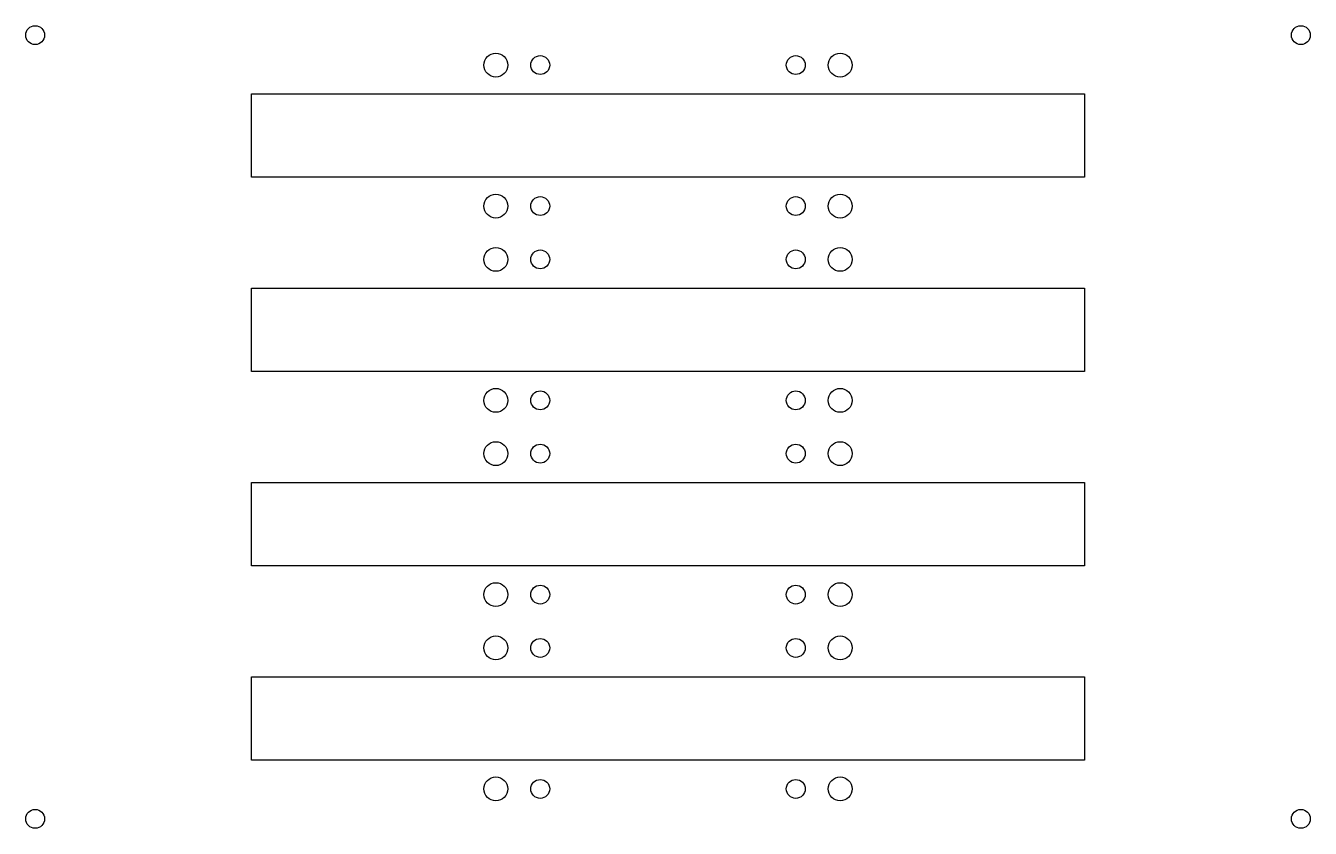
# Model space of a CAD drawing. Extents: x -116 to 116, y -72 to 72.
import ezdxf

# ---------------------------------------------------------------- set-up
doc = ezdxf.new("R2010")
doc.units = 0
doc.header["$MEASUREMENT"] = 0
doc.layers.add('box_top_cutout', color=7, linetype='CONTINUOUS')

msp = doc.modelspace()

# ---------------------------------------------------------------- linework, layer by layer
at = {"layer": 'box_top_cutout'}
for p, q in [((-75, 59.99998), (75, 59.99998)), ((-75, 44.99998), (-75, 59.99998)), ((-75, 59.99998), (75, 59.99998)), ((-75, 44.99998), (-75, 59.99998)), ((75, 59.99998), (75, 44.99998)), ((75, 59.99998), (75, 44.99998)), ((75, 44.99998), (-75, 44.99998)), ((75, 44.99998), (-75, 44.99998)), ((-75, 9.99998), (-75, 25.00002)), ((-75, 25.00002), (75, 25.00002)), ((-75, 9.99998), (-75, 25.00002)), ((-75, 25.00002), (75, 25.00002)), ((75, 25.00002), (75, 9.99998)), ((75, 25.00002), (75, 9.99998)), ((75, 9.99998), (-75, 9.99998)), ((75, 9.99998), (-75, 9.99998)), ((-75, -10.00002), (75, -10.00002)), ((-75, -25.00002), (-75, -10.00002)), ((-75, -10.00002), (75, -10.00002)), ((-75, -25.00002), (-75, -10.00002)), ((75, -10.00002), (75, -25.00002)), ((75, -10.00002), (75, -25.00002)), ((75, -25.00002), (-75, -25.00002)), ((75, -25.00002), (-75, -25.00002)), ((-75, -45.00002), (75, -45.00002)), ((-75, -60.00002), (-75, -45.00002)), ((-75, -45.00002), (75, -45.00002)), ((-75, -60.00002), (-75, -45.00002)), ((75, -45.00002), (75, -60.00002)), ((75, -45.00002), (75, -60.00002)), ((75, -60.00002), (-75, -60.00002)), ((75, -60.00002), (-75, -60.00002))]:
    msp.add_line(p, q, dxfattribs=at)
for centre, radius in [((-113.93, 70.59998), 1.7), ((-113.93, 70.59998), 1.7), ((113.93, 70.59998), 1.7), ((113.93, 70.59998), 1.7), ((-31, 65.19998), 2.15), ((-31, 65.19998), 2.15), ((31, 65.19998), 2.15), ((31, 65.19998), 2.15), ((-23, 65.19998), 1.7), ((-23, 65.19998), 1.7), ((23, 65.19998), 1.7), ((23, 65.19998), 1.7), ((-31, 39.80002), 2.15), ((-31, 39.80002), 2.15), ((31, 39.80002), 2.15), ((31, 39.80002), 2.15), ((-23, 39.80002), 1.7), ((-23, 39.80002), 1.7), ((23, 39.80002), 1.7), ((23, 39.80002), 1.7), ((-31, 30.20002), 2.15), ((-31, 30.20002), 2.15), ((-23, 30.20002), 1.7), ((-23, 30.20002), 1.7), ((23, 30.20002), 1.7), ((23, 30.20002), 1.7), ((31, 30.20002), 2.15), ((31, 30.20002), 2.15), ((-31, 4.79998), 2.15), ((-31, 4.79998), 2.15), ((31, 4.79998), 2.15), ((31, 4.79998), 2.15), ((-23, 4.79998), 1.7), ((-23, 4.79998), 1.7), ((23, 4.79998), 1.7), ((23, 4.79998), 1.7), ((-31, -4.80002), 2.15), ((-31, -4.80002), 2.15), ((-23, -4.80002), 1.7), ((-23, -4.80002), 1.7), ((23, -4.80002), 1.7), ((23, -4.80002), 1.7), ((31, -4.80002), 2.15), ((31, -4.80002), 2.15), ((-31, -30.20002), 2.15), ((-31, -30.20002), 2.15), ((-23, -30.20002), 1.7), ((-23, -30.20002), 1.7), ((23, -30.20002), 1.7), ((23, -30.20002), 1.7), ((31, -30.20002), 2.15), ((31, -30.20002), 2.15), ((-31, -39.80002), 2.15), ((-31, -39.80002), 2.15), ((-23, -39.80002), 1.7), ((-23, -39.80002), 1.7), ((23, -39.80002), 1.7), ((23, -39.80002), 1.7), ((31, -39.80002), 2.15), ((31, -39.80002), 2.15), ((-31, -65.19982), 2.15), ((-31, -65.19982), 2.15), ((-23, -65.19982), 1.7), ((-23, -65.19982), 1.7), ((23, -65.19982), 1.7), ((23, -65.19982), 1.7), ((31, -65.19982), 2.15), ((31, -65.19982), 2.15), ((-113.93, -70.59982), 1.7), ((-113.93, -70.59982), 1.7), ((113.93, -70.59982), 1.7), ((113.93, -70.59982), 1.7)]:
    msp.add_circle(centre, radius, dxfattribs=at)

doc.saveas('drawing.dxf')
